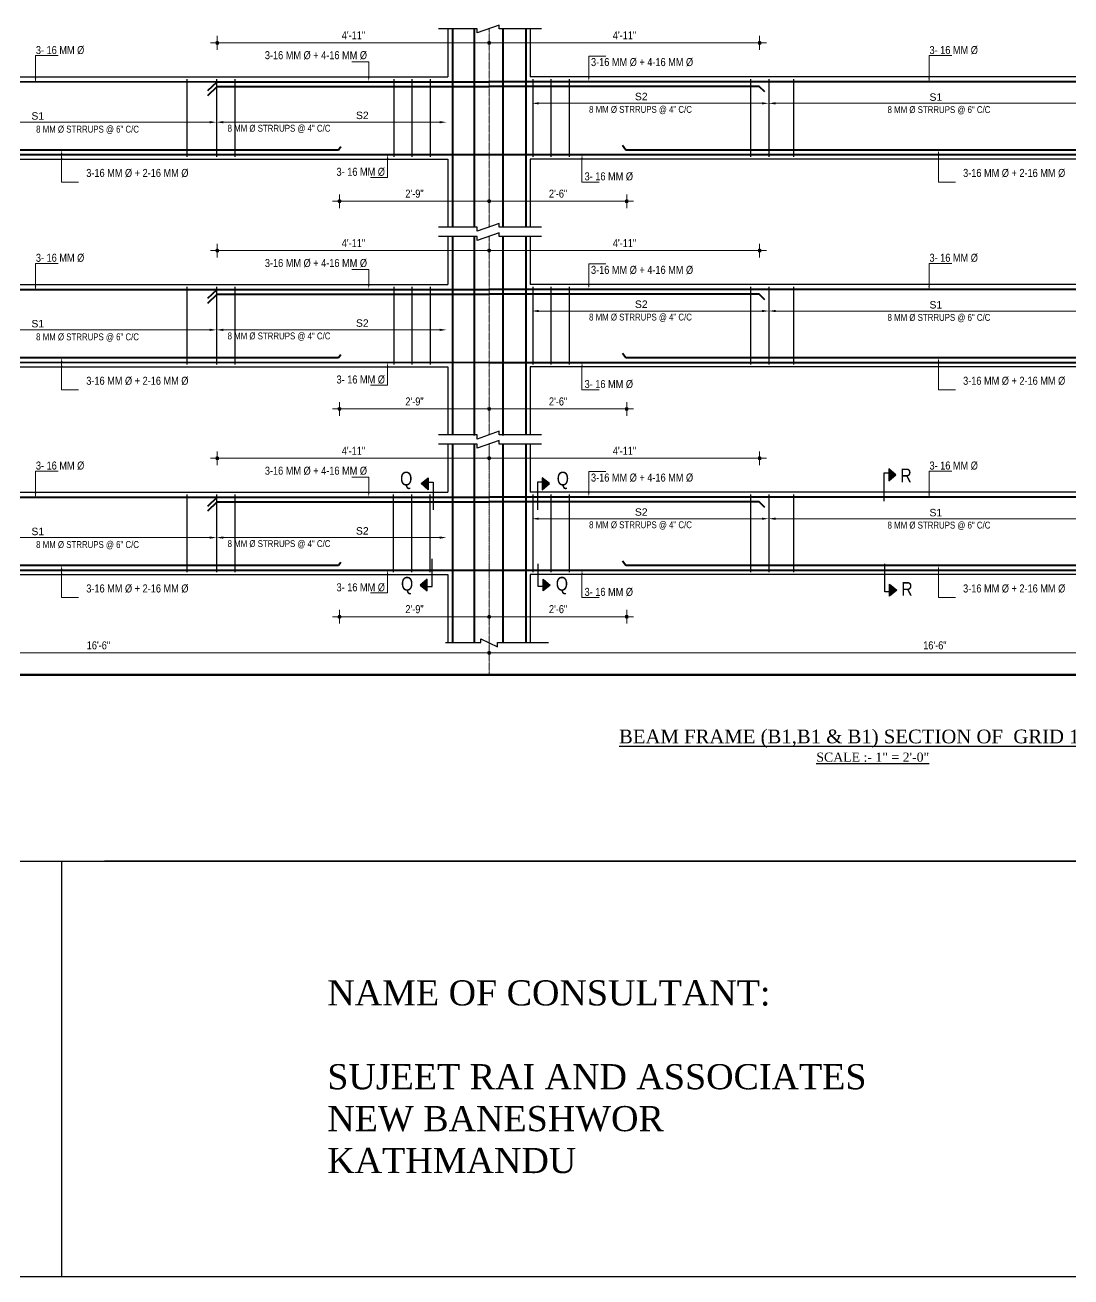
# Model space of a CAD drawing. Header units: inches. Extents: x 57837 to 133168, y 6972 to 27776.
# Drawn here: x 63647 to 64562, y 12805 to 13901 of the extents above; entities that cross this region are included whole.
import ezdxf

# ---------------------------------------------------------------- set-up
doc = ezdxf.new("R2010")
doc.units = ezdxf.units.IN
doc.header["$MEASUREMENT"] = 0
doc.linetypes.add('CENTER', pattern=[2, 1.25, -0.25, 0.25, -0.25])
doc.linetypes.add('CENTER2', pattern=[1.125, 0.75, -0.125, 0.125, -0.125])
for name, color, linetype, lineweight in [('CENTER', 9, 'CENTER', 5), ('DIM', 2, 'Continuous', 13), ('ROD', 1, 'Continuous', 40), ('STIRRUPS', 4, 'Continuous', 30)]:
    doc.layers.add(name, color=color, linetype=linetype, lineweight=lineweight)
for name, color, linetype in [('elevation', 3, 'Continuous'), ('text', 255, 'Continuous'), ('walls', 32, 'Continuous')]:
    doc.layers.add(name, color=color, linetype=linetype)
doc.styles.add('Arial', font='arial.ttf', dxfattribs={"height": 6.5})
doc.styles.get("Standard").update_dxf_attribs({"font": 'ARIALN.TTF', "height": 7})
doc.styles.add('style1', font='times.ttf', dxfattribs={"height": 8})

msp = doc.modelspace()

# ---------------------------------------------------------------- hatches: boundary and pattern name
at = {"lineweight": 13}
h = msp.add_hatch(color=256, dxfattribs=at)
edge = h.paths.add_edge_path()
edge.add_arc((63815.4, 13885.1), 1.42, 180, 540)
h = msp.add_hatch(color=256, dxfattribs=at)
edge = h.paths.add_edge_path()
edge.add_arc((64053.2, 13885.1), 1.42, 180, 540)
h = msp.add_hatch(color=256, dxfattribs=at)
edge = h.paths.add_edge_path()
edge.add_arc((64053.2, 13885.1), 1.42, 0, 360)
h = msp.add_hatch(color=256, dxfattribs=at)
edge = h.paths.add_edge_path()
edge.add_arc((64289.8, 13885.1), 1.42, 0, 360)
h = msp.add_hatch(color=256, dxfattribs=at)
edge = h.paths.add_edge_path()
edge.add_arc((63922.3, 13746.5), 1.42, 180, 540)
h = msp.add_hatch(color=256, dxfattribs=at)
edge = h.paths.add_edge_path()
edge.add_arc((64053.2, 13746.5), 1.42, 0, 360)
h = msp.add_hatch(color=256, dxfattribs=at)
edge = h.paths.add_edge_path()
edge.add_arc((64053.2, 13746.5), 1.42, 180, 540)
h = msp.add_hatch(color=256, dxfattribs=at)
edge = h.paths.add_edge_path()
edge.add_arc((64173.5, 13746.5), 1.42, 0, 360)
h = msp.add_hatch(color=256, dxfattribs=at)
edge = h.paths.add_edge_path()
edge.add_arc((63815.4, 13703.4), 1.42, 180, 540)
h = msp.add_hatch(color=256, dxfattribs=at)
edge = h.paths.add_edge_path()
edge.add_arc((64053.2, 13703.4), 1.42, 180, 540)
h = msp.add_hatch(color=256, dxfattribs=at)
edge = h.paths.add_edge_path()
edge.add_arc((64053.2, 13703.4), 1.42, 0, 360)
h = msp.add_hatch(color=256, dxfattribs=at)
edge = h.paths.add_edge_path()
edge.add_arc((64289.8, 13703.4), 1.42, 0, 360)
h = msp.add_hatch(color=256, dxfattribs=at)
edge = h.paths.add_edge_path()
edge.add_arc((63922.3, 13564.8), 1.42, 180, 540)
h = msp.add_hatch(color=256, dxfattribs=at)
edge = h.paths.add_edge_path()
edge.add_arc((64053.2, 13564.8), 1.42, 0, 360)
h = msp.add_hatch(color=256, dxfattribs=at)
edge = h.paths.add_edge_path()
edge.add_arc((64053.2, 13564.8), 1.42, 180, 540)
h = msp.add_hatch(color=256, dxfattribs=at)
edge = h.paths.add_edge_path()
edge.add_arc((64173.5, 13564.8), 1.42, 0, 360)
h = msp.add_hatch(color=256, dxfattribs=at)
edge = h.paths.add_edge_path()
edge.add_arc((63815.4, 13521.7), 1.42, 180, 540)
h = msp.add_hatch(color=256, dxfattribs=at)
edge = h.paths.add_edge_path()
edge.add_arc((64053.2, 13521.7), 1.42, 180, 540)
h = msp.add_hatch(color=256, dxfattribs=at)
edge = h.paths.add_edge_path()
edge.add_arc((64053.2, 13521.7), 1.42, 0, 360)
h = msp.add_hatch(color=256, dxfattribs=at)
edge = h.paths.add_edge_path()
edge.add_arc((64289.8, 13521.7), 1.42, 0, 360)
h = msp.add_hatch(color=256, dxfattribs=at)
edge = h.paths.add_edge_path()
edge.add_arc((63922.3, 13383), 1.42, 180, 540)
h = msp.add_hatch(color=256, dxfattribs=at)
edge = h.paths.add_edge_path()
edge.add_arc((64053.2, 13383), 1.42, 0, 360)
h = msp.add_hatch(color=256, dxfattribs=at)
edge = h.paths.add_edge_path()
edge.add_arc((64053.2, 13383), 1.42, 180, 540)
h = msp.add_hatch(color=256, dxfattribs=at)
edge = h.paths.add_edge_path()
edge.add_arc((64173.5, 13383), 1.42, 0, 360)
h = msp.add_hatch(color=256, dxfattribs=at)
edge = h.paths.add_edge_path()
edge.add_arc((64053.2, 13351.4), 1.42, 180, 540)
h = msp.add_hatch(color=256, dxfattribs=at)
edge = h.paths.add_edge_path()
edge.add_arc((64053.2, 13351.4), 1.42, 0, 360)
at = {"layer": 'text'}
for points in [[(63993.7, 13499.5), (63999.9, 13504.7), (63999.9, 13494.2)], [(64105.9, 13499.5), (64099.6, 13504.7), (64099.6, 13494.2)], [(64408.9, 13507.1), (64402.7, 13512.3), (64402.7, 13501.9)], [(63992.9, 13410.8), (63999.1, 13405.6), (63999.1, 13416)], [(64106.7, 13410.8), (64100.4, 13405.6), (64100.4, 13416)], [(64409.7, 13406.3), (64403.5, 13401.1), (64403.5, 13411.5)]]:
    msp.add_hatch(color=256, dxfattribs=at).paths.add_polyline_path(points)

# ---------------------------------------------------------------- linework, layer by layer
at = {"lineweight": 13}
for p, q in [((63815.4, 13879.1), (63815.4, 13891.1)), ((64053.2, 13879.1), (64053.2, 13891.1)), ((64053.2, 13891.1), (64053.2, 13879.1)), ((64289.8, 13891.1), (64289.8, 13879.1)), ((63821.4, 13885.1), (63809.4, 13885.1)), ((64059.2, 13885.1), (64047.2, 13885.1)), ((64047.2, 13885.1), (64059.2, 13885.1)), ((64283.8, 13885.1), (64295.8, 13885.1)), ((63928.3, 13746.5), (63916.3, 13746.5)), ((63922.3, 13740.5), (63922.3, 13752.5)), ((64047.2, 13746.5), (64059.2, 13746.5)), ((64059.2, 13746.5), (64047.2, 13746.5)), ((64053.2, 13752.5), (64053.2, 13740.5)), ((64053.2, 13740.5), (64053.2, 13752.5)), ((64167.5, 13746.5), (64179.5, 13746.5)), ((64173.5, 13752.5), (64173.5, 13740.5)), ((63821.4, 13703.4), (63809.4, 13703.4)), ((63815.4, 13697.4), (63815.4, 13709.4)), ((64059.2, 13703.4), (64047.2, 13703.4)), ((64047.2, 13703.4), (64059.2, 13703.4)), ((64053.2, 13697.4), (64053.2, 13709.4)), ((64053.2, 13709.4), (64053.2, 13697.4)), ((64283.8, 13703.4), (64295.8, 13703.4)), ((64289.8, 13709.4), (64289.8, 13697.4)), ((63922.3, 13558.8), (63922.3, 13570.8)), ((64053.2, 13570.8), (64053.2, 13558.8)), ((64053.2, 13558.8), (64053.2, 13570.8)), ((64173.5, 13570.8), (64173.5, 13558.8)), ((63928.3, 13564.8), (63916.3, 13564.8)), ((64047.2, 13564.8), (64059.2, 13564.8)), ((64059.2, 13564.8), (64047.2, 13564.8)), ((64167.5, 13564.8), (64179.5, 13564.8)), ((63815.4, 13515.7), (63815.4, 13527.7)), ((64053.2, 13515.7), (64053.2, 13527.7)), ((64053.2, 13527.7), (64053.2, 13515.7)), ((64289.8, 13527.7), (64289.8, 13515.7)), ((63821.4, 13521.7), (63809.4, 13521.7)), ((64059.2, 13521.7), (64047.2, 13521.7)), ((64047.2, 13521.7), (64059.2, 13521.7)), ((64283.8, 13521.7), (64295.8, 13521.7)), ((63922.3, 13377), (63922.3, 13389)), ((64053.2, 13389), (64053.2, 13377)), ((64053.2, 13377), (64053.2, 13389)), ((64173.5, 13389), (64173.5, 13377)), ((63928.3, 13383), (63916.3, 13383)), ((64047.2, 13383), (64059.2, 13383)), ((64059.2, 13383), (64047.2, 13383)), ((64167.5, 13383), (64179.5, 13383)), ((64059.2, 13351.4), (64047.2, 13351.4)), ((64047.2, 13351.4), (64059.2, 13351.4)), ((64053.2, 13345.4), (64053.2, 13357.4)), ((64053.2, 13357.4), (64053.2, 13345.4))]:
    msp.add_line(p, q, dxfattribs=at)
for p, q in [((64017.2, 13897.5), (64017.2, 13855.3)), ((64017.2, 13897.5), (64017.2, 13855.3)), ((64089.2, 13897.5), (64089.2, 13855.3)), ((64089.2, 13897.5), (64089.2, 13855.3)), ((64089.2, 13897.5), (64089.2, 13855.3)), ((64089.2, 13897.5), (64089.2, 13855.7)), ((64089.2, 13897.5), (64089.2, 13855.3)), ((63346, 13855.3), (64017.2, 13855.3)), ((64749.6, 13855.3), (64089.2, 13855.3)), ((63298.1, 13783.3), (64017.2, 13783.3)), ((64017.2, 13783.3), (64017.2, 13723.8)), ((64017.2, 13783.3), (64017.2, 13723.8)), ((64017.2, 13783.3), (64017.2, 13723.8)), ((64089.2, 13783.3), (64089.2, 13723.8)), ((64797.5, 13783.3), (64089.2, 13783.3)), ((64089.2, 13783.3), (64089.2, 13723.8)), ((64089.2, 13783.3), (64089.2, 13723.8)), ((64089.2, 13783.3), (64089.2, 13723.8)), ((64017.2, 13715.7), (64017.2, 13673.6)), ((64017.2, 13715.7), (64017.2, 13673.6)), ((64089.2, 13715.7), (64089.2, 13673.6)), ((64089.2, 13715.7), (64089.2, 13673.6)), ((64089.2, 13715.7), (64089.2, 13673.6)), ((64089.2, 13715.7), (64089.2, 13674)), ((64089.2, 13715.7), (64089.2, 13673.6)), ((63346, 13673.6), (64017.2, 13673.6)), ((64749.6, 13673.6), (64089.2, 13673.6)), ((63298.1, 13601.6), (64017.2, 13601.6)), ((64017.2, 13601.6), (64017.2, 13542.1)), ((64017.2, 13601.6), (64017.2, 13542.1)), ((64017.2, 13601.6), (64017.2, 13542.1)), ((64089.2, 13601.6), (64089.2, 13542.1)), ((64797.5, 13601.6), (64089.2, 13601.6)), ((64089.2, 13601.6), (64089.2, 13542.1)), ((64089.2, 13601.6), (64089.2, 13542.1)), ((64089.2, 13601.6), (64089.2, 13542.1)), ((64017.2, 13534), (64017.2, 13491.9)), ((64017.2, 13534), (64017.2, 13491.9)), ((64089.2, 13534), (64089.2, 13491.9)), ((64089.2, 13534), (64089.2, 13491.9)), ((64089.2, 13534), (64089.2, 13491.9)), ((64089.2, 13534), (64089.2, 13492.2)), ((64089.2, 13534), (64089.2, 13491.9)), ((63346, 13491.9), (64017.2, 13491.9)), ((64749.6, 13491.9), (64089.2, 13491.9)), ((63298.1, 13419.9), (64017.2, 13419.9)), ((64017.2, 13419.9), (64017.2, 13360.4)), ((64017.2, 13419.9), (64017.2, 13360.4)), ((64017.2, 13419.9), (64017.2, 13360.4)), ((64089.2, 13419.9), (64089.2, 13360.4)), ((64797.5, 13419.9), (64089.2, 13419.9)), ((64089.2, 13419.9), (64089.2, 13360.4)), ((64089.2, 13419.9), (64089.2, 13360.4)), ((64089.2, 13419.9), (64089.2, 13360.4)), ((62687.6, 13169.3), (66012, 13169.3)), ((63679, 13169.3), (63679, 12805.5)), ((64635.9, 13169.3), (63716.8, 13169.3))]:
    msp.add_line(p, q)
at = {"color": 6, "lineweight": 53}
msp.add_line((62870.6, 13332.2), (65721.2, 13332.2), dxfattribs=at)
at = {"color": 1}
msp.add_line((66012, 12805.5), (62687.6, 12805.5), dxfattribs=at)
at = {"lineweight": 13}
for centre in [(63815.4, 13885.1), (64053.2, 13885.1), (64053.2, 13885.1), (64289.8, 13885.1), (63922.3, 13746.5), (64053.2, 13746.5), (64053.2, 13746.5), (64173.5, 13746.5), (63815.4, 13703.4), (64053.2, 13703.4), (64053.2, 13703.4), (64289.8, 13703.4), (63922.3, 13564.8), (64053.2, 13564.8), (64053.2, 13564.8), (64173.5, 13564.8), (63815.4, 13521.7), (64053.2, 13521.7), (64053.2, 13521.7), (64289.8, 13521.7), (63922.3, 13383), (64053.2, 13383), (64053.2, 13383), (64173.5, 13383), (64053.2, 13351.4), (64053.2, 13351.4)]:
    msp.add_circle(centre, 1.42, dxfattribs=at)
at = {"layer": 'CENTER', "linetype": 'CENTER2', "lineweight": 5}
for p, q in [((64053.2, 13897.6), (64053.2, 13723.7)), ((64053.2, 13715.9), (64053.2, 13541.9)), ((64053.2, 13534.1), (64053.2, 13332.2))]:
    msp.add_line(p, q, dxfattribs=at)
at = {"layer": 'DIM'}
for p, q in [((64049.2, 13885.1), (63819.4, 13885.1)), ((64285.8, 13885.1), (64057.2, 13885.1)), ((64049.2, 13746.5), (63926.3, 13746.5)), ((64057.2, 13746.5), (64169.5, 13746.5)), ((64049.2, 13703.4), (63819.4, 13703.4)), ((64285.8, 13703.4), (64057.2, 13703.4)), ((64049.2, 13564.8), (63926.3, 13564.8)), ((64057.2, 13564.8), (64169.5, 13564.8)), ((64049.2, 13521.7), (63819.4, 13521.7)), ((64285.8, 13521.7), (64057.2, 13521.7)), ((64049.2, 13383), (63926.3, 13383)), ((64057.2, 13383), (64169.5, 13383)), ((64049.2, 13351.4), (63266.1, 13351.4)), ((64057.2, 13351.4), (64829.5, 13351.4))]:
    msp.add_line(p, q, dxfattribs=at)
at = {"layer": 'DIM', "lineweight": 13}
for p, q in [((63656.4, 13854.2), (63656.4, 13873.9)), ((63656.4, 13873.9), (63676.2, 13873.9)), ((64438.1, 13854.2), (64438.1, 13873.9)), ((64438.1, 13873.9), (64457.9, 13873.9)), ((63656.4, 13672.5), (63656.4, 13692.2)), ((63656.4, 13692.2), (63676.2, 13692.2)), ((64438.1, 13672.5), (64438.1, 13692.2)), ((64438.1, 13692.2), (64457.9, 13692.2)), ((63656.4, 13490.8), (63656.4, 13510.5)), ((63656.4, 13510.5), (63676.2, 13510.5)), ((64438.1, 13490.8), (64438.1, 13510.5)), ((64438.1, 13510.5), (64457.9, 13510.5))]:
    msp.add_line(p, q, dxfattribs=at)
at = {"layer": 'DIM', "ltscale": 3}
for p, q in [((63947.9, 13868.4), (63933, 13868.4)), ((63947.9, 13855.4), (63947.9, 13868.4)), ((64140.4, 13855.4), (64140.4, 13873.4)), ((64140.4, 13873.4), (64155.2, 13873.4)), ((64140.4, 13673.7), (64140.4, 13691.7)), ((64140.4, 13691.7), (64155.2, 13691.7)), ((63947.9, 13686.7), (63933, 13686.7)), ((63947.9, 13673.7), (63947.9, 13686.7)), ((63947.9, 13505), (63933, 13505)), ((63947.9, 13492), (63947.9, 13505)), ((64140.4, 13492), (64140.4, 13510)), ((64140.4, 13510), (64155.2, 13510))]:
    msp.add_line(p, q, dxfattribs=at)
at = {"layer": 'DIM', "lineweight": 9}
for p, q in [((64096.6, 13832.2), (64291.8, 13832.2)), ((64582.9, 13832.2), (64303.8, 13832.2)), ((63506.7, 13815.7), (63808.7, 13815.7)), ((64009.9, 13815.7), (63820.7, 13815.7)), ((64096.6, 13650.5), (64291.8, 13650.5)), ((64582.9, 13650.5), (64303.8, 13650.5)), ((63506.7, 13634), (63808.7, 13634)), ((64009.9, 13634), (63820.7, 13634)), ((64096.6, 13468.8), (64291.8, 13468.8)), ((64582.9, 13468.8), (64303.8, 13468.8)), ((63506.7, 13452.3), (63808.7, 13452.3)), ((64009.9, 13452.3), (63820.7, 13452.3))]:
    msp.add_line(p, q, dxfattribs=at)
at = {"layer": 'DIM', "ltscale": 3, "extrusion": (0, 0, -1)}
for p, q in [((63679.2, 13787.3), (63679.2, 13763.3)), ((63679.2, 13783.4), (63679.2, 13763.3)), ((63964.4, 13783.4), (63964.4, 13767.3)), ((64134.4, 13783.4), (64134.4, 13763.3)), ((64446.2, 13787.3), (64446.2, 13763.3)), ((64446.2, 13783.4), (64446.2, 13763.3)), ((63964.4, 13767.3), (63949.5, 13767.3)), ((63679.2, 13763.3), (63694.1, 13763.3)), ((63679.2, 13763.3), (63694.1, 13763.3)), ((64134.4, 13763.3), (64149.3, 13763.3)), ((64446.2, 13763.3), (64461.1, 13763.3)), ((64446.2, 13763.3), (64461.1, 13763.3)), ((63679.2, 13605.6), (63679.2, 13581.6)), ((64446.2, 13605.6), (64446.2, 13581.6)), ((63679.2, 13601.6), (63679.2, 13581.6)), ((63964.4, 13601.6), (63964.4, 13585.6)), ((64134.4, 13601.6), (64134.4, 13581.6)), ((64446.2, 13601.6), (64446.2, 13581.6)), ((63679.2, 13581.6), (63694.1, 13581.6)), ((63679.2, 13581.6), (63694.1, 13581.6)), ((63964.4, 13585.6), (63949.5, 13585.6)), ((64134.4, 13581.6), (64149.3, 13581.6)), ((64446.2, 13581.6), (64461.1, 13581.6)), ((64446.2, 13581.6), (64461.1, 13581.6)), ((63679.2, 13423.9), (63679.2, 13399.9)), ((63679.2, 13419.9), (63679.2, 13399.9)), ((63964.4, 13419.9), (63964.4, 13403.9)), ((64134.4, 13419.9), (64134.4, 13399.9)), ((64446.2, 13423.9), (64446.2, 13399.9)), ((64446.2, 13419.9), (64446.2, 13399.9)), ((63679.2, 13399.9), (63694.1, 13399.9)), ((63679.2, 13399.9), (63694.1, 13399.9)), ((63964.4, 13403.9), (63949.5, 13403.9)), ((64134.4, 13399.9), (64149.3, 13399.9)), ((64446.2, 13399.9), (64461.1, 13399.9)), ((64446.2, 13399.9), (64461.1, 13399.9))]:
    msp.add_line(p, q, dxfattribs=at)
at = {"layer": 'DIM', "ltscale": 3}
for points in [[(63948.5, 13855.4), (63947.9, 13851.4), (63947.2, 13855.4)], [(64141, 13855.4), (64140.4, 13851.4), (64139.7, 13855.4)], [(63948.5, 13673.7), (63947.9, 13669.7), (63947.2, 13673.7)], [(64141, 13673.7), (64140.4, 13669.7), (64139.7, 13673.7)], [(63948.5, 13492), (63947.9, 13488), (63947.2, 13492)], [(64141, 13492), (64140.4, 13488), (64139.7, 13492)]]:
    msp.add_solid(points, dxfattribs=at)
at = {"layer": 'DIM', "lineweight": 13}
for points in [[(63657, 13854.2), (63656.4, 13850.2), (63655.7, 13854.2)], [(64438.7, 13854.2), (64438.1, 13850.2), (64437.4, 13854.2)], [(63657, 13672.5), (63656.4, 13668.5), (63655.7, 13672.5)], [(64438.7, 13672.5), (64438.1, 13668.5), (64437.4, 13672.5)], [(63657, 13490.8), (63656.4, 13486.8), (63655.7, 13490.8)], [(64438.7, 13490.8), (64438.1, 13486.8), (64437.4, 13490.8)]]:
    msp.add_solid(points, dxfattribs=at)
at = {"layer": 'DIM'}
for points in [[(64096.6, 13833.2), (64096.6, 13831.2), (64090.6, 13832.2)], [(64291.8, 13833.2), (64291.8, 13831.2), (64297.8, 13832.2)], [(64303.8, 13833.2), (64303.8, 13831.2), (64297.8, 13832.2)], [(63808.7, 13816.7), (63808.7, 13814.7), (63814.7, 13815.7)], [(63820.7, 13816.7), (63820.7, 13814.7), (63814.7, 13815.7)], [(64009.9, 13816.7), (64009.9, 13814.7), (64015.9, 13815.7)], [(64096.6, 13651.5), (64096.6, 13649.5), (64090.6, 13650.5)], [(64291.8, 13651.5), (64291.8, 13649.5), (64297.8, 13650.5)], [(64303.8, 13651.5), (64303.8, 13649.5), (64297.8, 13650.5)], [(63808.7, 13635), (63808.7, 13633), (63814.7, 13634)], [(63820.7, 13635), (63820.7, 13633), (63814.7, 13634)], [(64009.9, 13635), (64009.9, 13633), (64015.9, 13634)], [(64096.6, 13469.8), (64096.6, 13467.8), (64090.6, 13468.8)], [(64291.8, 13469.8), (64291.8, 13467.8), (64297.8, 13468.8)], [(64303.8, 13469.8), (64303.8, 13467.8), (64297.8, 13468.8)], [(63808.7, 13453.3), (63808.7, 13451.3), (63814.7, 13452.3)], [(63820.7, 13453.3), (63820.7, 13451.3), (63814.7, 13452.3)], [(64009.9, 13453.3), (64009.9, 13451.3), (64015.9, 13452.3)]]:
    msp.add_solid(points, dxfattribs=at)
at = {"layer": 'DIM', "ltscale": 3, "extrusion": (0, 0, -1)}
for points in [[(-63679.9, 13787.3), (-63679.2, 13791.3), (-63678.6, 13787.3)], [(-64446.9, 13787.3), (-64446.2, 13791.3), (-64445.6, 13787.3)], [(-63679.9, 13783.4), (-63679.2, 13787.4), (-63678.6, 13783.4)], [(-63965, 13783.4), (-63964.4, 13787.4), (-63963.7, 13783.4)], [(-64135.1, 13783.4), (-64134.4, 13787.4), (-64133.8, 13783.4)], [(-64446.9, 13783.4), (-64446.2, 13787.4), (-64445.6, 13783.4)], [(-63679.9, 13605.6), (-63679.2, 13609.6), (-63678.6, 13605.6)], [(-63679.9, 13601.6), (-63679.2, 13605.6), (-63678.6, 13601.6)], [(-63965, 13601.6), (-63964.4, 13605.6), (-63963.7, 13601.6)], [(-64135.1, 13601.6), (-64134.4, 13605.6), (-64133.8, 13601.6)], [(-64446.9, 13605.6), (-64446.2, 13609.6), (-64445.6, 13605.6)], [(-64446.9, 13601.6), (-64446.2, 13605.6), (-64445.6, 13601.6)], [(-63679.9, 13423.9), (-63679.2, 13427.9), (-63678.6, 13423.9)], [(-64446.9, 13423.9), (-64446.2, 13427.9), (-64445.6, 13423.9)], [(-63679.9, 13419.9), (-63679.2, 13423.9), (-63678.6, 13419.9)], [(-63965, 13419.9), (-63964.4, 13423.9), (-63963.7, 13419.9)], [(-64135.1, 13419.9), (-64134.4, 13423.9), (-64133.8, 13419.9)], [(-64446.9, 13419.9), (-64446.2, 13423.9), (-64445.6, 13419.9)]]:
    msp.add_solid(points, dxfattribs=at)
at = {"layer": 'elevation'}
for p, q in [((64017.2, 13897.5), (64017.2, 13855.7)), ((64089.2, 13897.5), (64089.2, 13855.7)), ((64085.2, 13853.7), (64085.2, 13813.7)), ((64017.2, 13715.7), (64017.2, 13674)), ((64089.2, 13715.7), (64089.2, 13674)), ((64085.2, 13672), (64085.2, 13632)), ((64017.2, 13534), (64017.2, 13492.2)), ((64089.2, 13534), (64089.2, 13492.2)), ((64085.2, 13490.2), (64085.2, 13450.2))]:
    msp.add_line(p, q, dxfattribs=at)
at = {"layer": 'ROD'}
for p, q in [((64021.2, 13897.5), (64021.2, 13723.8)), ((64021.2, 13897.5), (64021.2, 13723.8)), ((64040.1, 13897.1), (64040.1, 13723.5)), ((64065.1, 13897.1), (64065.1, 13723.5)), ((64085.2, 13897.5), (64085.2, 13723.8)), ((64085.2, 13897.5), (64085.2, 13723.8)), ((64085.2, 13897.5), (64085.2, 13723.8)), ((64085.2, 13897.5), (64085.2, 13723.8)), ((63262.1, 13851.2), (64053.2, 13851.1)), ((63807.1, 13843.3), (63815.3, 13851.1)), ((63807.1, 13839.1), (63815.3, 13847)), ((63815.3, 13851.1), (64053.2, 13851.1)), ((63815.3, 13847), (64053.2, 13846.9)), ((64833.5, 13851.1), (64053.2, 13851.1)), ((64289.5, 13846.9), (64053.2, 13846.9)), ((64294.5, 13842.2), (64289.5, 13846.9)), ((63921.3, 13791.3), (63385, 13791.3)), ((63923.6, 13794), (63921.3, 13791.3)), ((64172.8, 13791.3), (64169.8, 13795.2)), ((64715.1, 13791.3), (64172.8, 13791.3)), ((63230.1, 13787.5), (64053.2, 13787.3)), ((64053.2, 13787.3), (64736.9, 13787.3)), ((64021.2, 13715.7), (64021.2, 13542.1)), ((64021.2, 13715.7), (64021.2, 13542.1)), ((64040.1, 13715.2), (64040.1, 13541.6)), ((64065.1, 13715.2), (64065.1, 13541.6)), ((64085.2, 13715.7), (64085.2, 13542.1)), ((64085.2, 13715.7), (64085.2, 13542.1)), ((64085.2, 13715.7), (64085.2, 13542.1)), ((64085.2, 13715.7), (64085.2, 13542.1)), ((63235.9, 13669.5), (64053.2, 13669.4)), ((63807.1, 13661.6), (63815.3, 13669.4)), ((63815.3, 13669.4), (64053.2, 13669.4)), ((64833.5, 13669.4), (64053.2, 13669.4)), ((63807.1, 13657.4), (63815.3, 13665.2)), ((63815.3, 13665.2), (64053.2, 13665.2)), ((64289.5, 13665.2), (64053.2, 13665.2)), ((64294.5, 13660.4), (64289.5, 13665.2)), ((63232.9, 13605.7), (64053.2, 13605.6)), ((63921.3, 13609.6), (63385, 13609.6)), ((63923.6, 13612.3), (63921.3, 13609.6)), ((64053.2, 13605.6), (64736.9, 13605.6)), ((64172.8, 13609.6), (64169.8, 13613.4)), ((64715.1, 13609.6), (64172.8, 13609.6)), ((64021.2, 13534), (64021.2, 13360.4)), ((64021.2, 13534), (64021.2, 13360.4)), ((64040.1, 13533.6), (64040.1, 13360)), ((64065.1, 13533.6), (64065.1, 13360)), ((64085.2, 13534), (64085.2, 13360.4)), ((64085.2, 13534), (64085.2, 13360.4)), ((64085.2, 13534), (64085.2, 13360.4)), ((64085.2, 13534), (64085.2, 13360.4)), ((62990, 13487.7), (64053.2, 13487.7)), ((63807.1, 13479.8), (63815.3, 13487.7)), ((63807.1, 13475.6), (63815.3, 13483.5)), ((63815.3, 13487.7), (64053.2, 13487.7)), ((63815.3, 13483.5), (64053.2, 13483.5)), ((64833.5, 13487.7), (64053.2, 13487.7)), ((64289.5, 13483.5), (64053.2, 13483.5)), ((64294.5, 13478.7), (64289.5, 13483.5)), ((63921.3, 13427.8), (63385, 13427.8)), ((63923.6, 13430.5), (63921.3, 13427.8)), ((64172.8, 13427.8), (64169.8, 13431.7)), ((64715.1, 13427.8), (64172.8, 13427.8)), ((63232.9, 13424), (64053.2, 13423.8)), ((64053.2, 13423.8), (64736.9, 13423.8))]:
    msp.add_line(p, q, dxfattribs=at)
at = {"layer": 'STIRRUPS'}
for p, q in [((63788.8, 13853.4), (63788.8, 13785.4)), ((63814.7, 13853.4), (63814.7, 13785.4)), ((63830.7, 13853.4), (63830.7, 13785.4)), ((63830.7, 13853.4), (63830.7, 13785.4)), ((63969.7, 13853.4), (63969.7, 13785.4)), ((63985.7, 13853.4), (63985.7, 13785.4)), ((64001.7, 13853.4), (64001.7, 13785.4)), ((64091.3, 13853.4), (64091.3, 13785.5)), ((64091.3, 13853.4), (64091.3, 13785.5)), ((64107.3, 13853.4), (64107.3, 13785.4)), ((64123.3, 13853.4), (64123.3, 13785.4)), ((64281.8, 13853.4), (64281.8, 13785.4)), ((64297.8, 13853.4), (64297.8, 13785.4)), ((64297.8, 13853.4), (64297.8, 13785.4)), ((64319.3, 13853.4), (64319.3, 13785.4)), ((64319.3, 13853.4), (64319.3, 13785.4)), ((63788.8, 13671.6), (63788.8, 13603.6)), ((63814.7, 13671.6), (63814.7, 13603.6)), ((63830.7, 13671.6), (63830.7, 13603.6)), ((63830.7, 13671.6), (63830.7, 13603.6)), ((63969.7, 13671.6), (63969.7, 13603.6)), ((63985.7, 13671.7), (63985.7, 13603.7)), ((64001.7, 13671.7), (64001.7, 13603.7)), ((64091.3, 13671.7), (64091.3, 13603.8)), ((64091.3, 13671.7), (64091.3, 13603.8)), ((64107.3, 13671.7), (64107.3, 13603.7)), ((64123.3, 13671.7), (64123.3, 13603.7)), ((64281.8, 13671.6), (64281.8, 13603.6)), ((64297.8, 13671.6), (64297.8, 13603.6)), ((64297.8, 13671.6), (64297.8, 13603.6)), ((64319.3, 13671.6), (64319.3, 13603.6)), ((64319.3, 13671.6), (64319.3, 13603.6)), ((63788.8, 13489.9), (63788.8, 13421.9)), ((63814.7, 13489.9), (63814.7, 13421.9)), ((63830.7, 13489.9), (63830.7, 13421.9)), ((63830.7, 13489.9), (63830.7, 13421.9)), ((63969.2, 13489.9), (63969.2, 13421.9)), ((63985.2, 13489.9), (63985.2, 13421.9)), ((64001.2, 13489.9), (64001.2, 13421.9)), ((64091.3, 13489.9), (64091.3, 13422)), ((64091.3, 13489.9), (64091.3, 13422)), ((64107.3, 13489.9), (64107.3, 13421.9)), ((64123.3, 13489.9), (64123.3, 13421.9)), ((64281.8, 13489.9), (64281.8, 13421.9)), ((64297.8, 13489.9), (64297.8, 13421.9)), ((64297.8, 13489.9), (64297.8, 13421.9)), ((64319.3, 13489.9), (64319.3, 13421.9)), ((64319.3, 13489.9), (64319.3, 13421.9))]:
    msp.add_line(p, q, dxfattribs=at)
at = {"layer": 'text'}
for p, q in [((63993.7, 13499.5), (63999.9, 13504.7)), ((63999.9, 13504.7), (63999.9, 13494.2)), ((64105.9, 13499.5), (64099.6, 13504.7)), ((64099.6, 13504.7), (64099.6, 13494.2)), ((64400.4, 13508.5), (64398.4, 13508.5)), ((64398.4, 13508.5), (64398.4, 13484.2)), ((64402.7, 13508.5), (64400.4, 13508.5)), ((64408.9, 13507.1), (64402.7, 13512.3)), ((64402.7, 13512.3), (64402.7, 13501.9)), ((64402.7, 13501.9), (64408.9, 13507.1)), ((63999.9, 13494.2), (63993.7, 13499.5)), ((63999.9, 13500.8), (64002.2, 13500.8)), ((64002.2, 13500.8), (64004.2, 13500.8)), ((64004.2, 13500.8), (64004.2, 13476.6)), ((64097.4, 13500.8), (64095.4, 13500.8)), ((64095.4, 13500.8), (64095.4, 13476.6)), ((64099.6, 13500.8), (64097.4, 13500.8)), ((64099.6, 13494.2), (64105.9, 13499.5)), ((64003.4, 13409.4), (64003.4, 13433.6)), ((64096.2, 13409.4), (64096.2, 13429.4)), ((64399.2, 13404.9), (64399.2, 13429.2)), ((63999.1, 13416), (63992.9, 13410.8)), ((63992.9, 13410.8), (63999.1, 13405.6)), ((63999.1, 13405.6), (63999.1, 13416)), ((63999.1, 13409.4), (64001.4, 13409.4)), ((64001.4, 13409.4), (64003.4, 13409.4)), ((64098.2, 13409.4), (64096.2, 13409.4)), ((64100.4, 13409.4), (64098.2, 13409.4)), ((64100.4, 13405.6), (64100.4, 13416)), ((64100.4, 13416), (64106.7, 13410.8)), ((64106.7, 13410.8), (64100.4, 13405.6)), ((64403.5, 13401.1), (64403.5, 13411.5)), ((64403.5, 13411.5), (64409.7, 13406.3)), ((64409.7, 13406.3), (64403.5, 13401.1)), ((64401.2, 13404.9), (64399.2, 13404.9)), ((64403.5, 13404.9), (64401.2, 13404.9))]:
    msp.add_line(p, q, dxfattribs=at)
at = {"layer": 'walls', "color": 6}
for p, q in [((64061.9, 13900.7), (64042.8, 13893.9)), ((64061.9, 13897.5), (64061.9, 13900.7)), ((64042.8, 13897.5), (64008.9, 13897.5)), ((64042.8, 13893.9), (64042.8, 13897.5)), ((64098.9, 13897.5), (64061.9, 13897.5)), ((64042.8, 13723.8), (64008.9, 13723.8)), ((64061.9, 13727.1), (64042.8, 13720.3)), ((64042.8, 13720.3), (64042.8, 13723.8)), ((64061.9, 13723.8), (64061.9, 13727.1)), ((64098.9, 13723.8), (64061.9, 13723.8)), ((64042.8, 13715.7), (64008.9, 13715.7)), ((64061.9, 13719), (64042.8, 13712.2)), ((64042.8, 13712.2), (64042.8, 13715.7)), ((64061.9, 13715.7), (64061.9, 13719)), ((64098.9, 13715.7), (64061.9, 13715.7)), ((64042.8, 13542.1), (64008.9, 13542.1)), ((64061.9, 13545.3), (64042.8, 13538.5)), ((64042.8, 13538.5), (64042.8, 13542.1)), ((64061.9, 13537.2), (64042.8, 13530.4)), ((64061.9, 13542.1), (64061.9, 13545.3)), ((64098.9, 13542.1), (64061.9, 13542.1)), ((64061.9, 13534), (64061.9, 13537.2)), ((64042.8, 13534), (64008.9, 13534)), ((64042.8, 13530.4), (64042.8, 13534)), ((64098.9, 13534), (64061.9, 13534)), ((64046, 13360.4), (64046, 13363.6)), ((64046, 13363.6), (64060.5, 13356.8)), ((64014.9, 13360.4), (64046, 13360.4)), ((64060.5, 13356.8), (64060.5, 13360.4)), ((64060.5, 13360.4), (64105, 13360.4))]:
    msp.add_line(p, q, dxfattribs=at)

# ---------------------------------------------------------------- texts
at = {"insert": (63911.6, 13065), "char_height": 22, "width": 733.029, "attachment_point": 1}
msp.add_mtext('{\\fTimes New Roman|b0|i0|c0|p18;NAME OF CONSULTANT:\\P\\PSUJEET RAI AND ASSOCIATES\\PNEW BANESHWOR\\PKATHMANDU}', dxfattribs=at)
at = {"layer": 'DIM'}
for s, p in [('4\'-11"', (63924.3, 13888.2)), ('4\'-11"', (64161.4, 13888.2)), ('2\'-9"', (63979.9, 13749.7)), ('2\'-6"', (64105.5, 13749.7)), ('4\'-11"', (63924.3, 13706.4)), ('4\'-11"', (64161.4, 13706.4)), ('2\'-9"', (63979.9, 13567.9)), ('2\'-6"', (64105.5, 13567.9)), ('4\'-11"', (63924.3, 13524.7)), ('4\'-11"', (64161.4, 13524.7)), ('2\'-9"', (63979.9, 13386.2)), ('2\'-6"', (64105.5, 13386.2)), ('16\'-6"', (63701.2, 13354.5)), ('16\'-6"', (64432.9, 13354.5))]:
    msp.add_text(s, height=7, dxfattribs=at).set_placement(p)
at = {"layer": 'DIM', "style": 'Arial'}
for s, p in [('S2', (64180.7, 13834.9)), ('S1', (64438.4, 13834.4)), ('S1', (63652.8, 13817.9)), ('S2', (63936.7, 13818.4)), ('S2', (64180.7, 13653.2)), ('S1', (64438.4, 13652.7)), ('S1', (63652.8, 13636.2)), ('S2', (63936.7, 13636.7)), ('S2', (64180.7, 13471.4)), ('S1', (64438.4, 13470.9)), ('S1', (63652.8, 13454.4)), ('S2', (63936.7, 13454.9))]:
    msp.add_text(s, height=6.5, dxfattribs=at).set_placement(p)
at = {"layer": 'text'}
for s, height, p in [('3- 16 MM Ø', 7, (63656.7, 13875.3)), ('3-16 MM Ø + 4-16 MM Ø', 7, (63857, 13870.8)), ('3- 16 MM Ø', 7, (64438.4, 13875.3)), ('3-16 MM Ø + 4-16 MM Ø', 7, (64142.3, 13864.8)), ('8 MM Ø STRRUPS @ 4" C/C', 6, (64140.6, 13823.9)), ('8 MM Ø STRRUPS @ 6" C/C', 6, (64401.7, 13823.7)), ('8 MM Ø STRRUPS @ 6" C/C', 6, (63656.9, 13806.6)), ('8 MM Ø STRRUPS @ 4" C/C', 6, (63824.4, 13807.4)), ('3-16 MM Ø + 2-16 MM Ø', 7, (63700.8, 13767.8)), ('3- 16 MM Ø', 7, (63919.7, 13768.8)), ('3- 16 MM Ø', 7, (64136.7, 13764.8)), ('3-16 MM Ø + 2-16 MM Ø', 7, (64467.8, 13767.8)), ('3- 16 MM Ø', 7, (63656.7, 13693.6)), ('3-16 MM Ø + 4-16 MM Ø', 7, (63857, 13689)), ('3- 16 MM Ø', 7, (64438.4, 13693.6)), ('3-16 MM Ø + 4-16 MM Ø', 7, (64142.3, 13683)), ('8 MM Ø STRRUPS @ 4" C/C', 6, (64140.6, 13642.2)), ('8 MM Ø STRRUPS @ 6" C/C', 6, (64401.7, 13641.9)), ('8 MM Ø STRRUPS @ 6" C/C', 6, (63656.9, 13624.9)), ('8 MM Ø STRRUPS @ 4" C/C', 6, (63824.4, 13625.7)), ('3-16 MM Ø + 2-16 MM Ø', 7, (63700.8, 13586)), ('3- 16 MM Ø', 7, (63919.7, 13587.1)), ('3-16 MM Ø + 2-16 MM Ø', 7, (64467.8, 13586)), ('3- 16 MM Ø', 7, (64136.7, 13583.1)), ('3- 16 MM Ø', 7, (63656.7, 13511.8)), ('3- 16 MM Ø', 7, (64438.4, 13511.8)), ('3-16 MM Ø + 4-16 MM Ø', 7, (63857, 13507.3)), ('Q', 12, (63975.3, 13497.9)), ('Q', 12, (64112.3, 13497.9)), ('3-16 MM Ø + 4-16 MM Ø', 7, (64142.3, 13501.3)), ('R', 12, (64412.9, 13500.7)), ('8 MM Ø STRRUPS @ 4" C/C', 6, (64140.6, 13460.5)), ('8 MM Ø STRRUPS @ 6" C/C', 6, (64401.7, 13460.2)), ('8 MM Ø STRRUPS @ 4" C/C', 6, (63824.4, 13444)), ('8 MM Ø STRRUPS @ 6" C/C', 6, (63656.9, 13443.2)), ('Q', 12, (63976.1, 13405.9)), ('Q', 12, (64111.5, 13405.9)), ('3-16 MM Ø + 2-16 MM Ø', 7, (63700.8, 13404.3)), ('3- 16 MM Ø', 7, (63919.7, 13405.3)), ('3- 16 MM Ø', 7, (64136.7, 13401.3)), ('R', 12, (64413.7, 13401.4)), ('3-16 MM Ø + 2-16 MM Ø', 7, (64467.8, 13404.3))]:
    msp.add_text(s, height=height, dxfattribs=at).set_placement(p)
at = {"layer": 'text', "style": 'style1'}
for s, height, p in [('%%UBEAM FRAME (B1,B1 & B1) SECTION OF  GRID 1/A-1/E', 12, (64166.8, 13272.3)), ('%%USCALE :- 1" = 2\'-0"', 8, (64339.4, 13256.2))]:
    msp.add_text(s, height=height, dxfattribs=at).set_placement(p)

doc.saveas('drawing.dxf')
